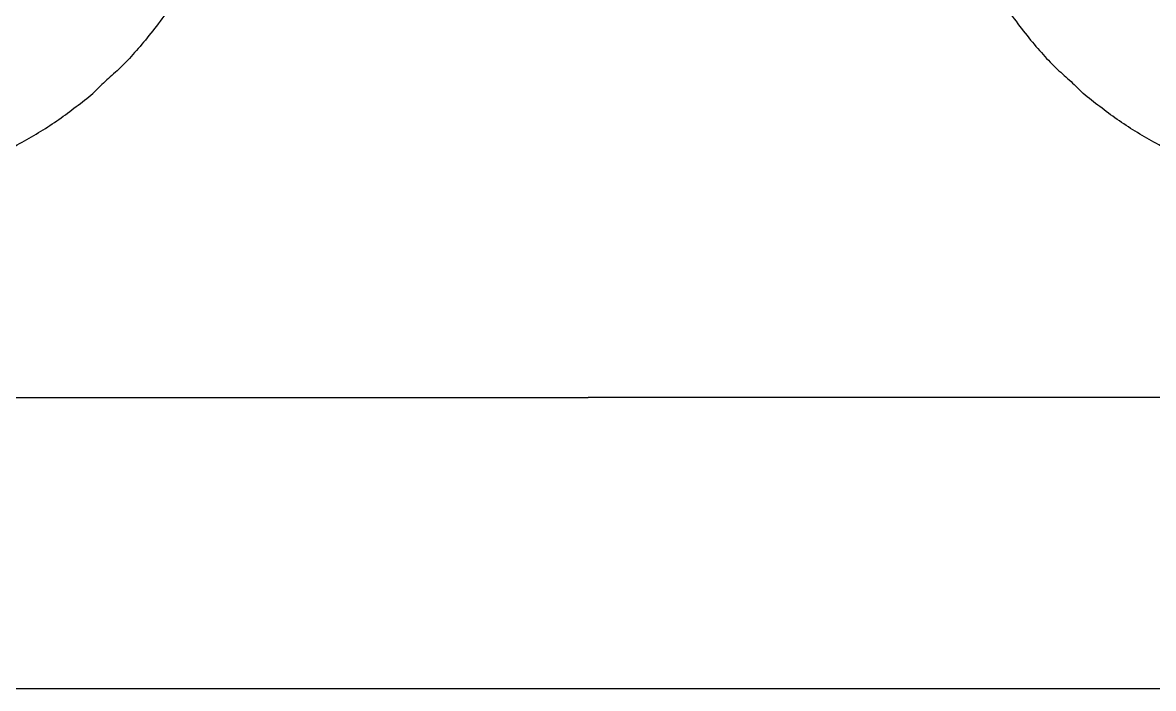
# Model space of a CAD drawing. Header units: millimetres. Extents: x 555 to 100215, y 750 to 17024.
# Drawn here: x 46315.9 to 46374.2, y 7027.1 to 7061.5 of the extents above; entities that cross this region are included whole.
import ezdxf

# ---------------------------------------------------------------- set-up
doc = ezdxf.new("R2010")
doc.units = ezdxf.units.MM
doc.layers.add('ELE', color=7, linetype='Continuous')

# ---------------------------------------------------------------- blocks, each defined once
blk = doc.blocks.new('zw$606B')
at = {"layer": 'ELE', "color": 6}
for p, q in [((488.015, 791.842, 0), (730.164, 791.842, 0)), ((972.313, 791.842, 0), (730.164, 791.842, 0)), ((1435.327, 776.842, 0), (25, 776.842, 0))]:
    blk.add_line(p, q, dxfattribs=at)
at = {"layer": 'ELE', "color": 8}
for points, knots in [([(711.485, 817.826, 0), (711.352, 817.385, 0), (711.068, 816.448, 0), (710.454, 815.08, 0), (709.744, 813.734, 0), (708.997, 812.488, 0), (708.234, 811.375, 0), (707.477, 810.391, 0), (706.739, 809.526, 0), (706.018, 808.77, 0), (705.29, 808.15, 0), (704.861, 807.717, 0), (704.657, 807.511, 0)], [0, 0, 0, 0, 1.379435, 2.936551, 4.486257, 5.943966, 7.292836, 8.532285, 9.665746, 10.705647, 11.661675, 12.531487, 12.531487, 12.531487, 12.531487]), ([(748.843, 817.826, 0), (748.976, 817.385, 0), (749.26, 816.448, 0), (749.874, 815.08, 0), (750.583, 813.734, 0), (751.331, 812.488, 0), (752.094, 811.375, 0), (752.851, 810.391, 0), (753.589, 809.526, 0), (754.31, 808.77, 0), (755.038, 808.15, 0), (755.467, 807.717, 0), (755.671, 807.511, 0)], [0, 0, 0, 0, 1.379435, 2.936551, 4.486257, 5.943966, 7.292836, 8.532285, 9.665746, 10.705647, 11.661675, 12.531487, 12.531487, 12.531487, 12.531487]), ([(691.871, 801.609, 0), (692.684, 801.82, 0), (694.307, 802.243, 0), (696.659, 802.999, 0), (698.907, 803.896, 0), (700.983, 804.946, 0), (702.922, 806.131, 0), (704.081, 807.053, 0), (704.657, 807.511, 0)], [0, 0, 0, 0, 2.520752, 5.029099, 7.408229, 9.771462, 12.002623, 14.210123, 14.210123, 14.210123, 14.210123]), ([(768.457, 801.609, 0), (767.643, 801.82, 0), (766.021, 802.243, 0), (763.668, 802.999, 0), (761.421, 803.896, 0), (759.344, 804.946, 0), (757.406, 806.131, 0), (756.247, 807.053, 0), (755.671, 807.511, 0)], [0, 0, 0, 0, 2.520752, 5.029099, 7.408229, 9.771462, 12.002623, 14.210123, 14.210123, 14.210123, 14.210123])]:
    blk.add_open_spline(points, degree=3, knots=knots, dxfattribs=at)

msp = doc.modelspace()

# ---------------------------------------------------------------- block references
at = {"xscale": -1}
msp.add_blockref('zw$606B', (47075.202, 6250.294, 0), dxfattribs=at)

doc.saveas('drawing.dxf')
